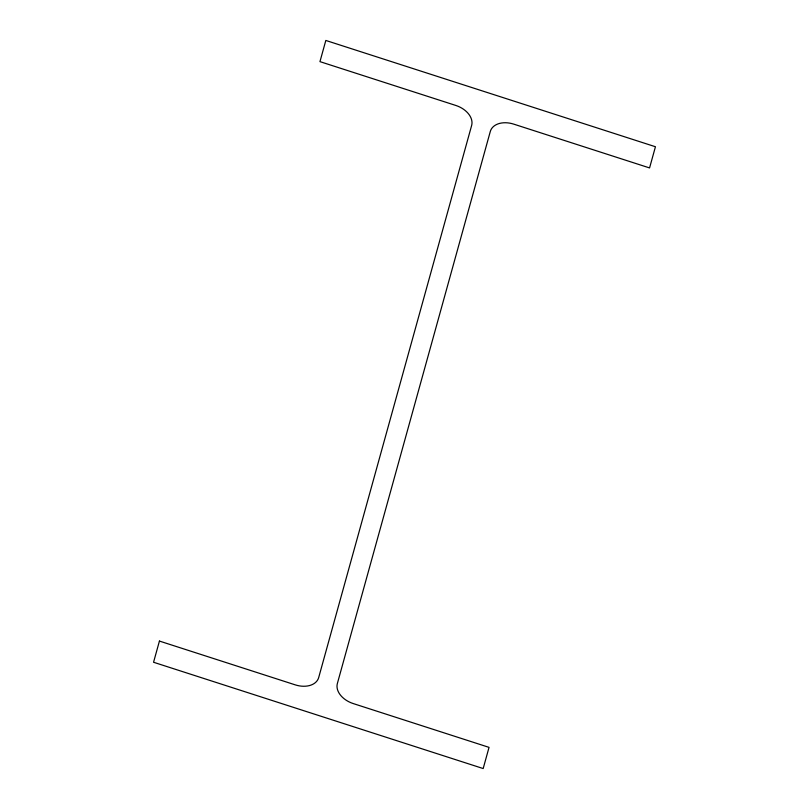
<?xml version="1.0" encoding="UTF-8"?>
<svg xmlns="http://www.w3.org/2000/svg" width="809" height="809" viewBox="0 0 809 809"><rect width="100%" height="100%" fill="white"/><g stroke="black" fill="none" stroke-linecap="round" stroke-linejoin="round"><path stroke-width="1.21" d="M159.434 641.072L153.558 662.258L483.175 768.55L489.041 747.364L353.209 703.557A20.65 14.168 20 0 1 337.353 683.554L490.305 131.463A20.65 14.168 20 0 1 513.725 124.131L649.566 167.928L655.442 146.742L325.825 40.45L319.959 61.636L455.791 105.443A20.65 14.168 20 0 1 471.647 125.446L318.695 677.538A20.65 14.168 20 0 1 295.275 684.869L159.434 641.072"/></g></svg>
